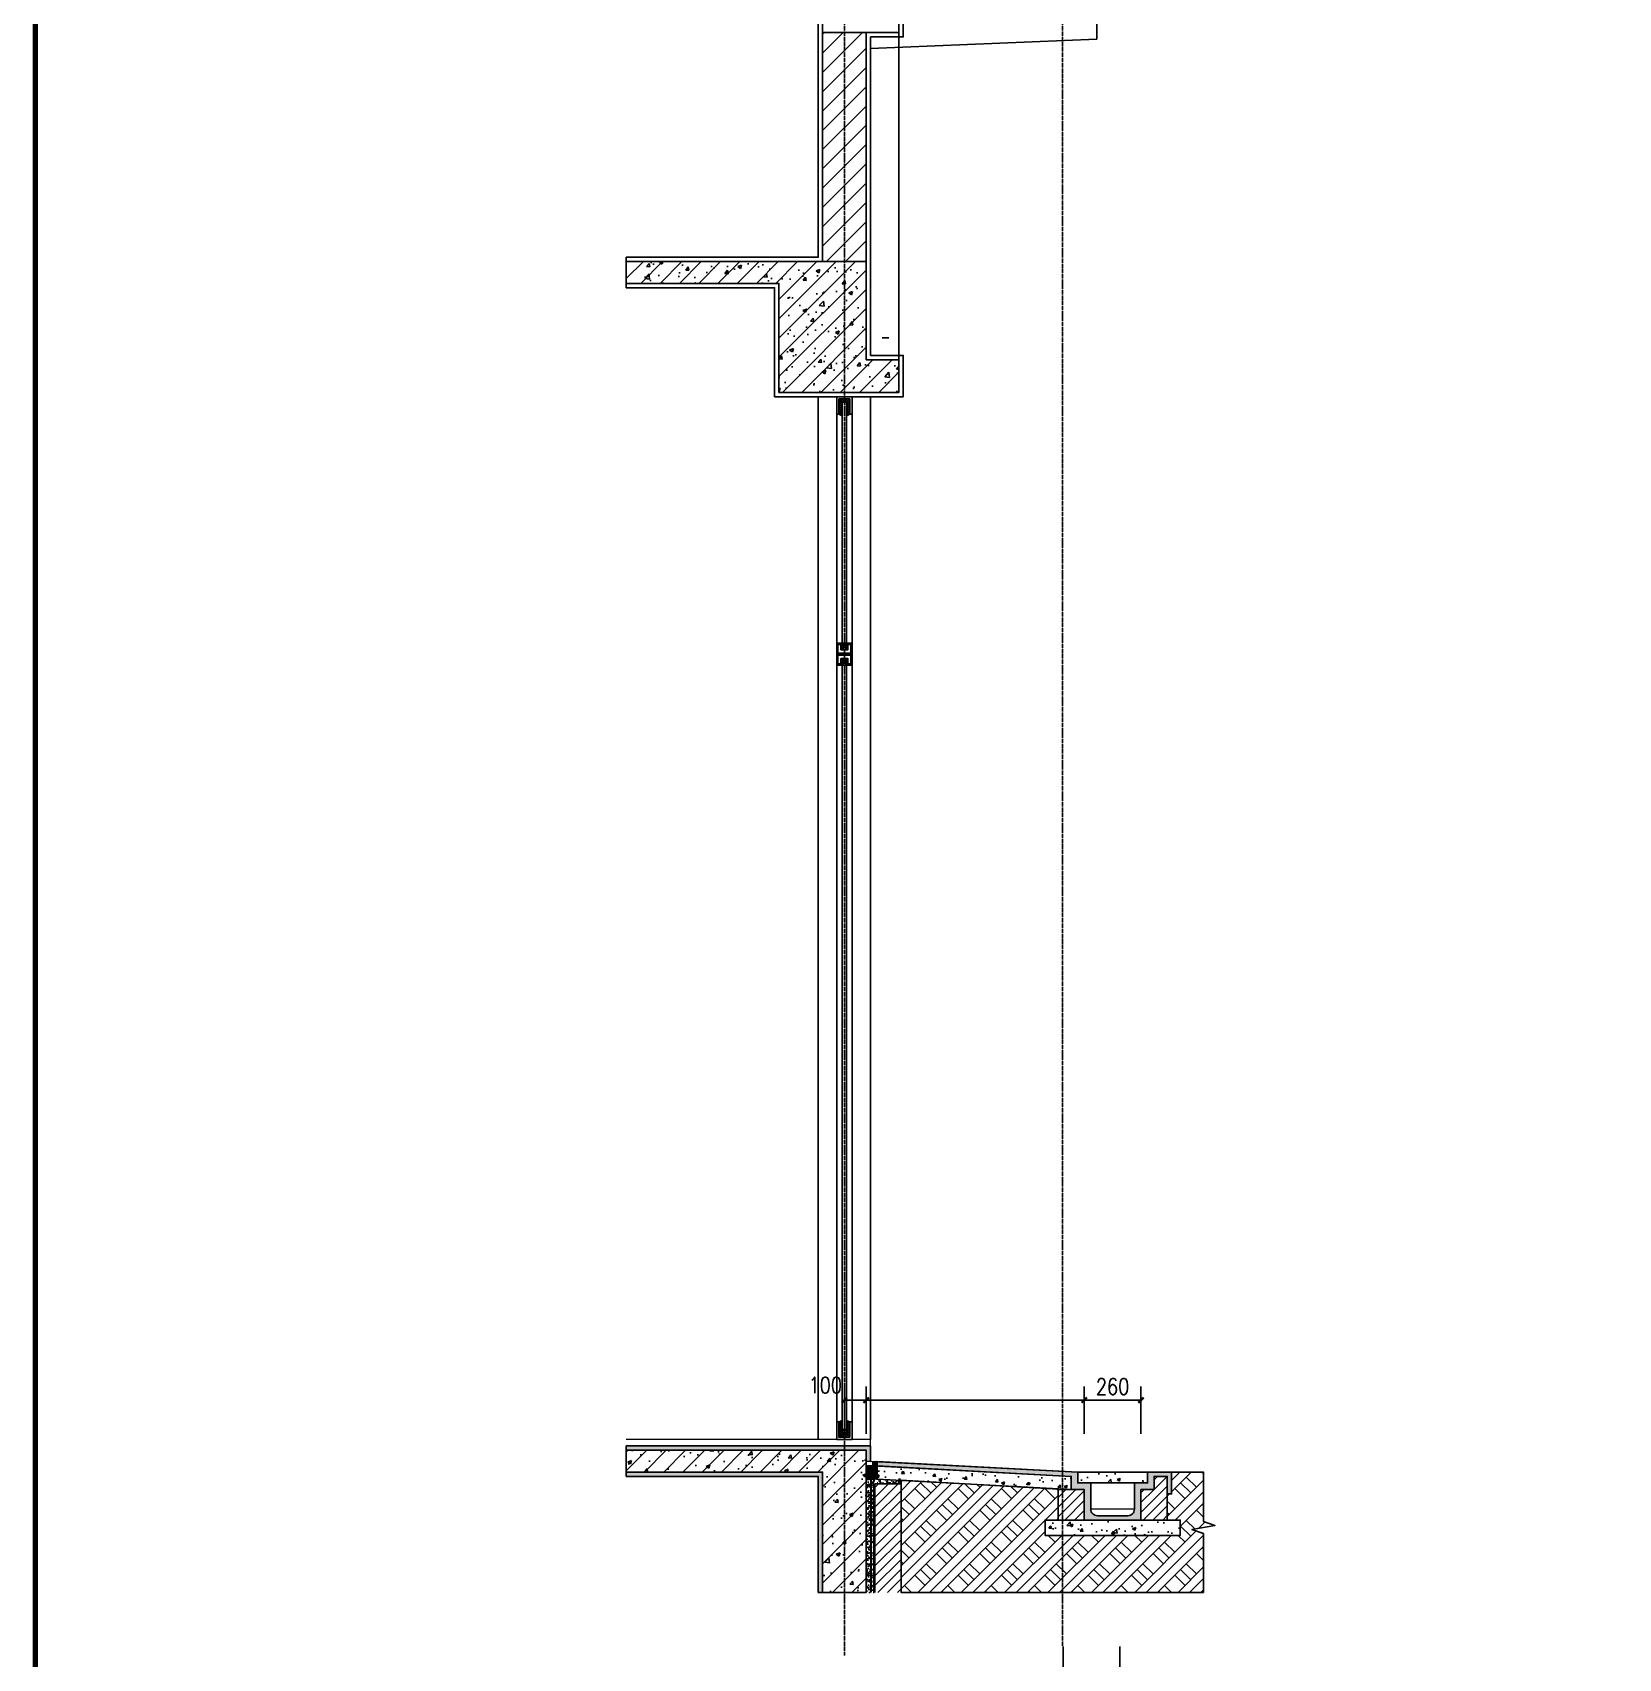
# Model space of a CAD drawing. Extents: x -737978 to 768813, y -372247 to 1140308.
# Drawn here: x -673770 to -666499, y -334915 to -327461 of the extents above; entities that cross this region are included whole.
import ezdxf

# ---------------------------------------------------------------- set-up
doc = ezdxf.new("R2010")
doc.units = 0
doc.header["$LTSCALE"] = 10
doc.header["$MEASUREMENT"] = 0
doc.linetypes.add('DOTE', pattern=[2.42, 2, -0.2, 0.02, -0.2])
doc.layers.get('0').update_dxf_attribs({"linetype": 'CONTINUOUS'})
doc.layers.get('Defpoints').update_dxf_attribs({"linetype": 'CONTINUOUS'})
for name, color, linetype in [('0-填充边线', 7, 'CONTINUOUS'), ('DOTE', 1, 'DOTE'), ('J-COLU-梁柱', 30, 'CONTINUOUS'), ('J-DOOR-窗', 126, 'CONTINUOUS'), ('J-ELEV-立面雨篷', 249, 'CONTINUOUS'), ('J-SECT-剖面看线', 253, 'CONTINUOUS'), ('J-WALL-墙体', 9, 'CONTINUOUS'), ('PUB_DIM', 3, 'CONTINUOUS'), ('PUB_TITLE', 4, 'CONTINUOUS'), ('填充', 8, 'CONTINUOUS')]:
    doc.layers.add(name, color=color, linetype=linetype)
doc.layers.add('粉刷层', color=8, linetype='CONTINUOUS', lineweight=5)
doc.styles.add('_TCH_DIM_T3', font='SIMPLEX.shx', dxfattribs={"width": 0.8, "bigfont": 'GBCBIG.shx'})
doc.dimstyles.new('_TCH_ARCH&&25', dxfattribs={"dimtxt": 74.375, "dimasz": 25, "dimexe": 62.5, "dimexo": 75, "dimgap": 25, "dimtad": 1, "dimdec": 0, "dimzin": 0, "dimdsep": 46, "dimtxsty": '_TCH_DIM_T3', "dimblk": 'ARCHTICK', "dimcen": 0.09, "dimclrt": 7, "dimazin": 2, "dimtfac": 1, "dimtdec": 0, "dimtix": 1, "dimtmove": 2, "dimatfit": 3, "dimfxl": 1, "dimtolj": 1, "dimtzin": 0, "dimarcsym": 0})
pattern_1 = [(37.5, (-1589665.091, 158894.925), (-0.78741698, 24.0852971), [0, -19, 0, -21.25, 0, -20.3125]), (7.5, (-1589665.09, 158894.925), (22.1222088, 35.2768258), [0, -10.25, 0, -17.125, 0, -6.5625]), (327.5, (-1589680.466, 158894.925), (38.92677327, 0.07073817), [0, -6.25, 0, -22.5, 0, -29.375]), (317.5, (-1589680.466, 158894.925), (37.5765826, 10.9709446), [0, -3.125, 0, -14.75, 0, -16.875])]
pattern_2 = [(135, (-403586.232, -381904.6204), (4.49012806, 4.49012806), []), (45, (-403586.232, -381904.6204), (4.49012806, -4.49012806), [])]
pattern_3 = [(50, (-1099393.28, -303186.35), (143.452037, -12.550427), [15, -165]), (355, (-1099393.28, -303186.35), (-27.750267, 150.438427), [12, -132]), (100.4514, (-1099381.32, -303187.4), (115.701876, 137.88791), [12.74804, -140.22842]), (46.1842, (-1099393.28, -303146.35), (213.44821, -33.1038), [22.5, -247.5]), (96.6356, (-1099375.5, -303149.11), (186.93254, 194.82357), [19.12206, -210.3426]), (351.1842, (-1099393.28, -303146.35), (186.93239, 194.82372), [18, -198]), (21, (-1099373.28, -303156.35), (119.38141, -80.523778), [15, -165]), (326, (-1099373.28, -303156.35), (48.663066, 145.03001), [12, -132]), (71.4514, (-1099363.33, -303163.06), (168.044526, 64.5061), [12.74804, -140.22842]), (37.5, (-1099393.277, -303186.35), (2.431971, 66.578771), [0, -130.4, 0, -134, 0, -132.5]), (7.5, (-1099393.28, -303186.35), (52.613907, 78.882342), [0, -76.4, 0, -127.4, 0, -50.5]), (327.5, (-1099437.877, -303186.35), (106.764487, -4.5109743), [0, -50, 0, -156, 0, -207]), (317.5, (-1099457.88, -303186.35), (116.637234, 20.020996), [0, -65, 0, -103.6, 0, -147])]
pattern_4 = [(45, (-1099393.277, -303186.352), (-22.4506403, 22.4506403), [])]

# ---------------------------------------------------------------- blocks, each defined once
blk = doc.blocks.new('_ArchTick')
at = {"color": 0, "linetype": 'ByBlock', "const_width": 0.4}
blk.add_lwpolyline([(-0.5, -0.5), (0.5, 0.5)], dxfattribs=at)
blk = doc.blocks.new('*D72')
at = {"layer": 'Defpoints', "color": 0, "transparency": 16777216}
for p in [(-669947.9, -333731.1), (-670047.9, -333960.9), (-669947.9, -333960.9)]:
    blk.add_point(p, dxfattribs=at)
at = {"layer": 'PUB_DIM', "color": 0, "lineweight": -2, "transparency": 16777216}
for p, q in [((-670047.9, -333885.9), (-670047.9, -333668.6)), ((-670047.9, -333731.1), (-669947.9, -333731.1)), ((-669947.9, -333885.9), (-669947.9, -333668.6))]:
    blk.add_line(p, q, dxfattribs=at)
at = {"layer": 'PUB_DIM', "color": 0, "lineweight": -2, "transparency": 16777216, "xscale": 25, "yscale": 25, "zscale": 25, "rotation": 180}
blk.add_blockref('_ArchTick', (-670047.9, -333731.1), dxfattribs=at)
at = {"layer": 'PUB_DIM', "color": 0, "lineweight": -2, "transparency": 16777216, "xscale": 25, "yscale": 25, "zscale": 25}
blk.add_blockref('_ArchTick', (-669947.9, -333731.1), dxfattribs=at)
at = {"layer": 'PUB_DIM', "color": 7, "transparency": 16777216, "insert": (-670135.4, -333662.4), "char_height": 74.38, "attachment_point": 5, "style": '_TCH_DIM_T3'}
blk.add_mtext('\\A1;100', dxfattribs=at)
blk = doc.blocks.new('*D73')
at = {"layer": 'Defpoints', "color": 0, "transparency": 16777216}
for p in [(-668687.9, -333731.1), (-668947.9, -333960.9), (-668687.9, -333960.9)]:
    blk.add_point(p, dxfattribs=at)
at = {"layer": 'PUB_DIM', "color": 0, "lineweight": -2, "transparency": 16777216}
for p, q in [((-668947.9, -333885.9), (-668947.9, -333668.6)), ((-668947.9, -333731.1), (-668687.9, -333731.1)), ((-668687.9, -333885.9), (-668687.9, -333668.6))]:
    blk.add_line(p, q, dxfattribs=at)
at = {"layer": 'PUB_DIM', "color": 0, "lineweight": -2, "transparency": 16777216, "xscale": 25, "yscale": 25, "zscale": 25, "rotation": 180}
blk.add_blockref('_ArchTick', (-668947.9, -333731.1), dxfattribs=at)
at = {"layer": 'PUB_DIM', "color": 0, "lineweight": -2, "transparency": 16777216, "xscale": 25, "yscale": 25, "zscale": 25}
blk.add_blockref('_ArchTick', (-668687.9, -333731.1), dxfattribs=at)
at = {"layer": 'PUB_DIM', "color": 7, "transparency": 16777216, "insert": (-668817.9, -333668.9), "char_height": 74.38, "attachment_point": 5, "style": '_TCH_DIM_T3'}
blk.add_mtext('\\A1;260', dxfattribs=at)
blk = doc.blocks.new('*D241')
at = {"layer": 'Defpoints', "color": 0, "transparency": 16777216}
for p in [(-669044.6, -334785.3), (-668784.6, -334785.3), (-668784.6, -335164.6)]:
    blk.add_point(p, dxfattribs=at)
at = {"layer": 'PUB_DIM', "color": 0, "lineweight": -2, "transparency": 16777216}
for p, q in [((-669044.6, -334860.3), (-669044.6, -335227.1)), ((-668784.6, -334860.3), (-668784.6, -335227.1)), ((-669044.6, -335164.6), (-668784.6, -335164.6))]:
    blk.add_line(p, q, dxfattribs=at)
at = {"layer": 'PUB_DIM', "color": 0, "lineweight": -2, "transparency": 16777216, "xscale": 25, "yscale": 25, "zscale": 25, "rotation": 180}
blk.add_blockref('_ArchTick', (-669044.6, -335164.6), dxfattribs=at)
at = {"layer": 'PUB_DIM', "color": 0, "lineweight": -2, "transparency": 16777216, "xscale": 25, "yscale": 25, "zscale": 25}
blk.add_blockref('_ArchTick', (-668784.6, -335164.6), dxfattribs=at)
at = {"layer": 'PUB_DIM', "color": 7, "transparency": 16777216, "insert": (-668914.6, -335102.4), "char_height": 74.38, "attachment_point": 5, "style": '_TCH_DIM_T3'}
blk.add_mtext('\\A1;260', dxfattribs=at)

msp = doc.modelspace()

# ---------------------------------------------------------------- hatches: boundary and pattern name
h = msp.add_hatch()
h.set_pattern_fill('ANSI37', color=256, scale=3)
h.set_pattern_definition([(45, (-681929.424, -227165.0337), (-3.36759605, 3.36759605), []), (135, (-681929.424, -227165.0337), (-3.36759605, -3.36759605), [])])
h.paths.add_polyline_path([(-669947.9, -334030.9), (-669897.9, -334032.7), (-669897.9, -334094.9), (-669947.9, -334093.2)])
h = msp.add_hatch()
h.set_pattern_fill('ANSI37', color=256)
h.set_pattern_definition([(45, (-681929.4238, -227165.0337), (-1.122532015, 1.122532015), []), (135, (-681929.4238, -227165.0337), (-1.122532015, -1.122532015), [])])
h.paths.add_polyline_path([(-669897.9, -334032.7), (-669917.8, -334032), (-669917.8, -334011.9), (-669897.9, -334012.6)])
at = {"layer": 'J-DOOR-窗'}
h = msp.add_hatch(dxfattribs=at)
h.set_pattern_fill('ANSI37', color=126, scale=4, style=0)
h.set_pattern_definition(pattern_2)
h.paths.add_polyline_path([(-670057.9, -329155.9), (-670037.9, -329155.9), (-670037.9, -329210.9), (-670037.9, -329217.9), (-670022.9, -329210.9), (-670022.9, -329140.9), (-670072.9, -329140.9), (-670072.9, -329210.9), (-670057.9, -329217.9), (-670057.9, -329210.9)])
h = msp.add_hatch(dxfattribs=at)
h.set_pattern_fill('ANSI37', color=126, scale=4, style=0)
h.set_pattern_definition(pattern_2)
h.paths.add_polyline_path([(-670057.9, -329155.9), (-670037.9, -329155.9), (-670037.9, -329210.9), (-670037.9, -329217.9), (-670022.9, -329210.9), (-670022.9, -329140.9), (-670072.9, -329140.9), (-670072.9, -329210.9), (-670057.9, -329217.9), (-670057.9, -329210.9)])
h = msp.add_hatch(dxfattribs=at)
h.set_pattern_fill('ANSI37', color=126, scale=4, style=0)
h.set_pattern_definition(pattern_2)
h.paths.add_polyline_path([(-670057.9, -329155.9), (-670037.9, -329155.9), (-670037.9, -329210.9), (-670037.9, -329217.9), (-670022.9, -329210.9), (-670022.9, -329140.9), (-670072.9, -329140.9), (-670072.9, -329210.9), (-670057.9, -329217.9), (-670057.9, -329210.9)])
h = msp.add_hatch(dxfattribs=at)
h.set_pattern_fill('ANSI37', color=126, scale=4, style=0)
h.set_pattern_definition([(225, (-403586.2324, -281137.158), (4.49012806, -4.49012806), []), (315, (-403586.2324, -281137.158), (4.49012806, 4.49012806), [])])
h.paths.add_polyline_path([(-670057.9, -333885.9), (-670057.9, -333830.9), (-670057.9, -333823.9), (-670072.9, -333830.9), (-670072.9, -333900.9), (-670022.9, -333900.9), (-670022.9, -333830.9), (-670037.9, -333823.9), (-670037.9, -333830.9), (-670037.9, -333885.9)])
at = {"layer": '填充'}
h = msp.add_hatch(dxfattribs=at)
h.set_pattern_fill('普通砖', color=256, scale=25, style=0)
h.set_pattern_definition([(45, (-362239.4, -252816.045), (-44.194192, 44.194192), [])])
h.paths.add_polyline_path([(-670147.9, -328510.9), (-669947.9, -328510.9), (-669947.9, -327460.9), (-670147.9, -327460.9)])
h = msp.add_hatch(dxfattribs=at)
h.set_pattern_fill('钢筋混凝土', color=256, scale=25, style=0)
h.set_pattern_definition([(45, (-362239.4, -252860.92), (-44.194174, 44.194174), []), (50, (-362239.4, -252860.92), (179.315046, -15.688034), [18.75, -206.25]), (355, (-362239.4, -252860.92), (-34.68783, 188.04803), [15, -165]), (100.4514, (-362224.45, -252862.23), (144.62735, 172.35989), [15.93505, -175.28553]), (46.1842, (-362239.4, -252810.92), (266.81026, -41.37975), [28.125, -309.375]), (96.6356, (-362217.16, -252814.37), (233.66568, 243.52947), [23.90257, -262.92825]), (351.1842, (-362239.4, -252810.92), (233.66549, 243.52965), [22.5, -247.5]), (21, (-362214.4, -252823.42), (149.22676, -100.65472), [18.75, -206.25]), (326, (-362214.4, -252823.42), (60.82883, 181.28751), [15, -165]), (71.4514, (-362201.96, -252831.81), (210.05566, 80.63262), [15.93505, -175.28553]), (37.5, (-362239.4, -252860.92), (3.039964, 83.223463), [0, -163, 0, -167.5, 0, -165.625]), (7.5, (-362239.4, -252860.92), (65.767384, 98.602928), [0, -95.5, 0, -159.25, 0, -63.125]), (327.5, (-362295.15, -252860.92), (133.455609, -5.638718), [0, -62.5, 0, -195, 0, -258.75]), (317.5, (-362320.15, -252860.92), (145.796542, 25.026246), [0, -81.25, 0, -129.5, 0, -183.75])])
h.paths.add_polyline_path([(-669839.7, -329110.9), (-669797.9, -329110.9), (-669797.9, -328960.9), (-669947.9, -328960.9), (-669947.9, -328510.9), (-671047.9, -328510.9), (-671047.9, -328610.9), (-670347.9, -328610.9), (-670347.9, -329110.9)])
h = msp.add_hatch(dxfattribs=at)
h.set_pattern_fill('砂灰土', color=256, scale=6.25, style=0)
h.set_pattern_definition(pattern_1)
h.paths.add_polyline_path([(-669947.9, -334010.9), (-669947.9, -333960.9), (-671047.9, -333960.9), (-671047.9, -333940.9), (-669927.9, -333940.9), (-669927.9, -334011.6)])
h = msp.add_hatch(dxfattribs=at)
h.set_pattern_fill('钢筋混凝土', color=256, scale=25, style=0)
h.set_pattern_definition([(45, (-1097793.28, -302330.723), (-44.194174, 44.194174), []), (50, (-1097793.28, -302330.72), (179.315046, -15.688034), [18.75, -206.25]), (355, (-1097793.28, -302330.72), (-34.68783, 188.04803), [15, -165]), (100.4514, (-1097778.33, -302332.03), (144.627345, 172.359886), [15.93505, -175.28553]), (46.1842, (-1097793.28, -302280.72), (266.81026, -41.37975), [28.125, -309.375]), (96.6356, (-1097771.04, -302284.17), (233.66568, 243.52947), [23.90257, -262.92825]), (351.1842, (-1097793.28, -302280.72), (233.66549, 243.52965), [22.5, -247.5]), (21, (-1097768.28, -302293.22), (149.226763, -100.654723), [18.75, -206.25]), (326, (-1097768.28, -302293.22), (60.82883, 181.28751), [15, -165]), (71.4514, (-1097755.84, -302301.61), (210.05566, 80.632624), [15.93505, -175.28553]), (37.5, (-1097793.28, -302330.723), (3.039964, 83.223463), [0, -163, 0, -167.5, 0, -165.625]), (7.5, (-1097793.28, -302330.72), (65.767384, 98.602928), [0, -95.5, 0, -159.25, 0, -63.125]), (327.5, (-1097849.03, -302330.723), (133.455609, -5.638718), [0, -62.5, 0, -195, 0, -258.75]), (317.5, (-1097874.03, -302330.72), (145.796542, 25.026246), [0, -81.25, 0, -129.5, 0, -183.75])])
h.paths.add_polyline_path([(-669947.9, -333960.9), (-671047.9, -333960.9), (-671047.9, -334060.9), (-670147.9, -334060.9), (-670147.9, -334612.6), (-669947.9, -334612.6)])
h = msp.add_hatch(dxfattribs=at)
h.set_pattern_fill('砂灰土', color=256, scale=5, style=0)
h.set_pattern_definition([(37.5, (-1098893.277, -303186.352), (-0.6299336, 19.2682377), [0, -15.2, 0, -17, 0, -16.25]), (7.5, (-1098893.277, -303186.352), (17.697767, 28.2214607), [0, -8.2, 0, -13.7, 0, -5.25]), (327.5, (-1098905.577, -303186.352), (31.1414186, 0.05659054), [0, -5, 0, -18, 0, -23.5]), (317.5, (-1098905.577, -303186.352), (30.061266, 8.7767556), [0, -2.5, 0, -11.8, 0, -13.5])])
edge = h.paths.add_edge_path()
edge.add_line((-668947.9, -334110.9), (-668917.9, -334110.9))
edge.add_line((-668917.9, -334110.9), (-668917.9, -334230.9))
edge.add_arc((-668887.9, -334230.9), 30, 180, 270)
edge.add_line((-668887.9, -334260.9), (-668747.9, -334260.9))
edge.add_arc((-668747.9, -334230.9), 30, 270, 360)
edge.add_line((-668717.9, -334230.9), (-668717.9, -334110.9))
edge.add_line((-668717.9, -334110.9), (-668657.9, -334110.9))
edge.add_line((-668657.9, -334110.9), (-668657.9, -334060.9))
edge.add_line((-668657.9, -334060.9), (-668547.9, -334060.9))
edge.add_line((-668547.9, -334060.9), (-668547.9, -334160.9))
edge.add_line((-668547.9, -334160.9), (-668567.9, -334160.9))
edge.add_line((-668567.9, -334160.9), (-668567.9, -334080.9))
edge.add_line((-668567.9, -334080.9), (-668627.9, -334080.9))
edge.add_line((-668627.9, -334080.9), (-668627.9, -334140.9))
edge.add_line((-668627.9, -334140.9), (-668687.9, -334140.9))
edge.add_line((-668687.9, -334140.9), (-668687.9, -334280.9))
edge.add_line((-668687.9, -334280.9), (-668947.9, -334280.9))
edge.add_line((-668947.9, -334280.9), (-668947.9, -334140.9))
edge.add_line((-668947.9, -334140.9), (-669007.9, -334140.9))
edge.add_line((-669007.9, -334140.9), (-669007.9, -334080.9))
edge.add_line((-669007.9, -334080.9), (-669897.9, -334032.7))
edge.add_line((-669897.9, -334032.7), (-669897.9, -334012.6))
edge.add_line((-669897.9, -334012.6), (-668977.9, -334060.9))
edge.add_line((-668977.9, -334060.9), (-668977.9, -334110.9))
edge.add_line((-668977.9, -334110.9), (-668947.9, -334110.9))
h = msp.add_hatch(dxfattribs=at)
h.set_pattern_fill('混凝土', color=8, scale=20, style=0)
h.set_pattern_definition([(50, (-1098893.28, -303186.35), (143.452037, -12.550427), [15, -165]), (355, (-1098893.28, -303186.35), (-27.750267, 150.438427), [12, -132]), (100.4514, (-1098881.32, -303187.4), (115.701876, 137.88791), [12.74804, -140.22842]), (46.1842, (-1098893.28, -303146.35), (213.44821, -33.1038), [22.5, -247.5]), (96.6356, (-1098875.5, -303149.11), (186.93254, 194.82357), [19.12206, -210.3426]), (351.1842, (-1098893.28, -303146.35), (186.93239, 194.82372), [18, -198]), (21, (-1098873.28, -303156.35), (119.38141, -80.523778), [15, -165]), (326, (-1098873.28, -303156.35), (48.663066, 145.03001), [12, -132]), (71.4514, (-1098863.33, -303163.06), (168.044526, 64.5061), [12.74804, -140.22842]), (37.5, (-1098893.277, -303186.35), (2.431971, 66.578771), [0, -130.4, 0, -134, 0, -132.5]), (7.5, (-1098893.28, -303186.35), (52.613907, 78.882342), [0, -76.4, 0, -127.4, 0, -50.5]), (327.5, (-1098937.877, -303186.35), (106.764487, -4.5109743), [0, -50, 0, -156, 0, -207]), (317.5, (-1098957.88, -303186.35), (116.637234, 20.020996), [0, -65, 0, -103.6, 0, -147])])
h.paths.add_polyline_path([(-669007.9, -334080.9), (-669897.9, -334032.7), (-669897.9, -334093.6), (-669007.9, -334140.9)])
h = msp.add_hatch(dxfattribs=at)
h.set_pattern_fill('砂灰土', color=256, scale=6.25, style=0)
h.set_pattern_definition(pattern_1)
h.paths.add_polyline_path([(-670167.9, -334612.6), (-670167.9, -334080.9), (-671047.9, -334080.9), (-671047.9, -334060.9), (-670147.9, -334060.9), (-670147.9, -334612.6)])
h = msp.add_hatch(dxfattribs=at)
h.set_pattern_fill('砂灰土', color=256, scale=5, style=0)
h.set_pattern_definition([(37.5, (-671121.927, -241274.457), (-0.6299336, 19.2682377), [0, -15.2, 0, -17, 0, -16.25]), (7.5, (-671121.927, -241274.457), (17.697767, 28.221461), [0, -8.2, 0, -13.7, 0, -5.25]), (327.5, (-671134.227, -241274.457), (31.1414186, 0.0565905), [0, -5, 0, -18, 0, -23.5]), (317.5, (-671134.227, -241274.457), (30.061266, 8.776756), [0, -2.5, 0, -11.8, 0, -13.5])])
h.paths.add_polyline_path([(-669947.9, -334093.2), (-669927.9, -334093.2), (-669927.9, -334612.6), (-669947.9, -334612.6)])
h = msp.add_hatch(dxfattribs=at)
h.set_pattern_fill('砂灰土', color=256, scale=5, style=0)
h.set_pattern_definition([(37.5, (-681929.424, -227165.034), (-0.6299336, 19.2682377), [0, -15.2, 0, -17, 0, -16.25]), (7.5, (-681929.424, -227165.034), (17.697767, 28.2214607), [0, -8.2, 0, -13.7, 0, -5.25]), (327.5, (-681941.724, -227165.034), (31.1414186, 0.0565905), [0, -5, 0, -18, 0, -23.5]), (317.5, (-681941.724, -227165.034), (30.061266, 8.7767556), [0, -2.5, 0, -11.8, 0, -13.5])])
h.paths.add_polyline_path([(-669907.9, -334114.9), (-669907.9, -334612.6), (-669927.9, -334612.6), (-669927.9, -334093.2), (-669907.9, -334093.2), (-669787.9, -334099.9), (-669787.9, -334114.9)])
h = msp.add_hatch(dxfattribs=at)
h.set_pattern_fill('夯实土壤', color=8, scale=25, style=0)
h.set_pattern_definition([(45, (-1098863.78, -303186.35), (-99.348503, 99.348503), []), (45, (-1098811.28, -303186.35), (-99.348503, 99.348503), []), (45, (-1098758.78, -303186.35), (-99.348503, 99.348503), []), (135, (-1098863.78, -303186.35), (-99.348503, -99.348503), [66.25, -74.25]), (135, (-1098837.53, -303160.1), (-99.348503, -99.348503), [66.25, -74.25]), (135, (-1098811.28, -303133.85), (-99.348503, -99.348503), [66.25, -74.25])])
h.paths.add_polyline_path([(-668547.9, -334060.9), (-668401.6, -334060.9), (-668401.6, -334286.9), (-668349.1, -334305.5), (-668454.1, -334324.1), (-668401.6, -334343.2), (-668401.6, -334612.6), (-669787.9, -334612.6), (-669787.7, -334097.3), (-669067.9, -334138.8), (-669067.9, -334280.9), (-669127.9, -334280.9), (-669127.9, -334350.9), (-668507.9, -334350.9), (-668507.9, -334280.9), (-668567.9, -334280.9), (-668567.9, -334160.9), (-668547.9, -334160.9)])
h = msp.add_hatch(dxfattribs=at)
h.set_pattern_fill('混凝土', color=8, scale=20, style=0)
h.set_pattern_definition(pattern_3)
h.paths.add_polyline_path([(-668657.9, -334060.9), (-668977.9, -334060.9), (-668977.9, -334110.9), (-668657.9, -334110.9)])
h = msp.add_hatch(dxfattribs=at)
h.set_pattern_fill('ANSI31', color=8, scale=20, style=0)
h.set_pattern_definition(pattern_4)
h.paths.add_polyline_path([(-668567.9, -334080.9), (-668627.9, -334080.9), (-668627.9, -334140.9), (-668687.9, -334140.9), (-668687.9, -334280.9), (-668567.9, -334280.9)])
h = msp.add_hatch(dxfattribs=at)
h.set_pattern_fill('ANSI31', color=8, scale=20, style=0)
h.set_pattern_definition([(45, (-681929.424, -227165.034), (-22.45064, 22.45064), [])])
h.paths.add_polyline_path([(-669907.9, -334114.9), (-669787.9, -334114.9), (-669787.9, -334612.6), (-669907.9, -334612.6)])
h = msp.add_hatch(dxfattribs=at)
h.set_pattern_fill('ANSI31', color=8, scale=20, style=0)
h.set_pattern_definition(pattern_4)
h.paths.add_polyline_path([(-668947.9, -334140.9), (-669067.9, -334140.9), (-669067.9, -334280.9), (-668947.9, -334280.9)])
h = msp.add_hatch(dxfattribs=at)
h.set_pattern_fill('混凝土', color=8, scale=20, style=0)
h.set_pattern_definition(pattern_3)
h.paths.add_polyline_path([(-668507.9, -334280.9), (-669127.9, -334280.9), (-669127.9, -334350.9), (-668507.9, -334350.9)])

# ---------------------------------------------------------------- linework, layer by layer
for points in [[(-669917.9, -334032), (-669917.9, -334011.9)], [(-669897.9, -334035.1), (-669897.9, -334015.1)], [(-669897.9, -334094.9), (-669897.9, -334035.1)], [(-669907.9, -334093.2), (-669947.9, -334093.2)]]:
    msp.add_lwpolyline(points)
at = {"const_width": 4}
for points in [[(-669922.9, -334093.2), (-669922.9, -334612.6)], [(-669913.9, -334093.2), (-669913.9, -334612.6)]]:
    msp.add_lwpolyline(points, dxfattribs=at)
at = {"layer": '0-填充边线'}
for points in [[(-670047.9, -327310.9), (-670047.9, -327290.9), (-669777.9, -327290.9), (-669777.9, -327480.9), (-669927.9, -327480.9), (-669927.9, -328940.9), (-669777.9, -328940.9), (-669777.9, -329130.9), (-670367.9, -329130.9), (-670367.9, -328630.9), (-671047.9, -328630.9), (-671047.9, -328610.9), (-670347.9, -328610.9), (-670347.9, -329110.9), (-669797.9, -329110.9), (-669797.9, -328960.9), (-669947.9, -328960.9), (-669947.9, -327460.9), (-669797.9, -327460.9), (-669797.9, -327310.9), (-670047.9, -327310.9)], [(-670147.9, -327310.9), (-670047.9, -327310.9), (-670047.9, -327290.9), (-670167.9, -327290.9), (-670167.9, -328490.9), (-671047.9, -328490.9), (-671047.9, -328510.9), (-670147.9, -328510.9), (-670147.9, -327310.9)]]:
    msp.add_lwpolyline(points, dxfattribs=at)
at = {"layer": '0-填充边线', "color": 8}
for points in [[(-669947.9, -334010.9), (-669947.9, -333960.9), (-671047.9, -333960.9), (-671047.9, -333940.9), (-669927.9, -333940.9), (-669927.9, -334011.6)], [(-670167.9, -334612.6), (-670167.9, -334080.9), (-671047.9, -334080.9), (-671047.9, -334060.9), (-670147.9, -334060.9), (-670147.9, -334612.6)], [(-668547.9, -334060.9), (-668401.6, -334060.9), (-668401.6, -334286.9), (-668349.1, -334305.5), (-668454.1, -334324.1), (-668401.6, -334343.2), (-668401.6, -334612.6), (-669787.9, -334612.6), (-669787.7, -334097.3), (-669067.9, -334138.8), (-669067.9, -334280.9), (-669127.9, -334280.9), (-669127.9, -334350.9), (-668507.9, -334350.9), (-668507.9, -334280.9), (-668567.9, -334280.9), (-668567.9, -334160.9), (-668547.9, -334160.9)]]:
    msp.add_lwpolyline(points, close=True, dxfattribs=at)
msp.add_lwpolyline([(-668947.9, -334110.9), (-668917.9, -334110.9), (-668917.9, -334230.9, 0.414214), (-668887.9, -334260.9), (-668747.9, -334260.9, 0.414214), (-668717.9, -334230.9), (-668717.9, -334110.9), (-668657.9, -334110.9), (-668657.9, -334060.9), (-668547.9, -334060.9), (-668547.9, -334160.9), (-668567.9, -334160.9), (-668567.9, -334080.9), (-668627.9, -334080.9), (-668627.9, -334140.9), (-668687.9, -334140.9), (-668687.9, -334280.9), (-668947.9, -334280.9), (-668947.9, -334140.9), (-669007.9, -334140.9), (-669007.9, -334080.9), (-669897.9, -334032.7), (-669897.9, -334012.6), (-668977.9, -334060.9), (-668977.9, -334110.9)], format="xyb", close=True, dxfattribs=at)
at = {"layer": 'DOTE'}
for points in [[(-670047.9, -308289.5), (-670047.9, -334902.1)], [(-669047.9, -308289.5), (-669047.9, -334860.4)]]:
    msp.add_lwpolyline(points, dxfattribs=at)
at = {"layer": 'J-COLU-梁柱'}
msp.add_lwpolyline([(-670147.9, -328510.9), (-669947.9, -328510.9), (-669947.9, -327460.9), (-670147.9, -327460.9)], close=True, dxfattribs=at)
for points in [[(-669839.7, -329110.9), (-669797.9, -329110.9), (-669797.9, -328960.9), (-669947.9, -328960.9), (-669947.9, -328510.9), (-671047.9, -328510.9), (-671047.9, -328610.9), (-670347.9, -328610.9), (-670347.9, -329110.9), (-669839.7, -329110.9)], [(-669947.9, -333960.9), (-669947.9, -333960.9), (-671047.9, -333960.9), (-671047.9, -334060.9), (-670147.9, -334060.9), (-670147.9, -334612.6), (-669947.9, -334612.6), (-669947.9, -333960.9)]]:
    msp.add_lwpolyline(points, dxfattribs=at)
at = {"layer": 'J-DOOR-窗'}
msp.add_line((-669844.7, -329110.9), (-669894.7, -329110.9), dxfattribs=at)
for points in [[(-669874.7, -328860.9), (-669844.7, -328860.9)], [(-670082.8, -330310.9), (-670012.9, -330310.9), (-670012.9, -330260.9), (-670036.8, -330260.9), (-670036.8, -330285.9), (-670042.8, -330285.9), (-670042.8, -330260.9), (-670052.8, -330260.9), (-670052.8, -330285.9), (-670058.8, -330285.9), (-670058.8, -330260.9), (-670082.8, -330260.9), (-670082.8, -330310.9)], [(-670082.8, -330310.9), (-670012.9, -330310.9), (-670012.9, -330360.9), (-670036.8, -330360.9), (-670036.8, -330335.9), (-670042.8, -330335.9), (-670042.8, -330360.9), (-670052.8, -330360.9), (-670052.8, -330335.9), (-670058.8, -330335.9), (-670058.8, -330360.9), (-670082.8, -330360.9), (-670082.8, -330310.9)]]:
    msp.add_lwpolyline(points, dxfattribs=at)
at = {"layer": 'J-DOOR-窗', "color": 126}
for points in [[(-670012.9, -329210.9), (-670012.9, -329130.9), (-670082.9, -329130.9), (-670082.9, -329210.9), (-670072.9, -329210.9), (-670057.9, -329217.9), (-670057.9, -329210.9), (-670057.9, -329155.9), (-670037.9, -329155.9), (-670037.9, -329210.9), (-670037.9, -329217.9), (-670022.9, -329210.9)], [(-670012.9, -329210.9), (-670012.9, -329130.9), (-670082.9, -329130.9), (-670082.9, -329210.9), (-670072.9, -329210.9), (-670057.9, -329217.9), (-670057.9, -329210.9), (-670057.9, -329155.9), (-670037.9, -329155.9), (-670037.9, -329210.9), (-670037.9, -329217.9), (-670022.9, -329210.9)], [(-670012.9, -329210.9), (-670012.9, -329130.9), (-670082.9, -329130.9), (-670082.9, -329210.9), (-670072.9, -329210.9), (-670057.9, -329217.9), (-670057.9, -329210.9), (-670057.9, -329155.9), (-670037.9, -329155.9), (-670037.9, -329210.9), (-670037.9, -329217.9), (-670022.9, -329210.9)], [(-670012.9, -333830.9), (-670012.9, -333910.9), (-670082.9, -333910.9), (-670082.9, -333830.9), (-670072.9, -333830.9), (-670057.9, -333823.9), (-670057.9, -333830.9), (-670057.9, -333885.9), (-670037.9, -333885.9), (-670037.9, -333830.9), (-670037.9, -333823.9), (-670022.9, -333830.9)]]:
    msp.add_lwpolyline(points, close=True, dxfattribs=at)
for points in [[(-670072.9, -329210.9), (-670072.9, -329140.9), (-670022.9, -329140.9), (-670022.9, -329210.9)], [(-670072.9, -329210.9), (-670072.9, -329140.9), (-670022.9, -329140.9), (-670022.9, -329210.9)], [(-670072.9, -329210.9), (-670072.9, -329140.9), (-670022.9, -329140.9), (-670022.9, -329210.9)], [(-670082.9, -333830.9), (-670082.9, -329210.9)], [(-670057.9, -329217.9), (-670057.9, -330285.9)], [(-670037.9, -329217.9), (-670037.9, -330285.9)], [(-670012.9, -333830.9), (-670012.9, -329210.9)], [(-670057.9, -330335.9), (-670057.9, -333823.9)], [(-670037.9, -330335.9), (-670037.9, -333823.9)], [(-670072.9, -333830.9), (-670072.9, -333900.9), (-670022.9, -333900.9), (-670022.9, -333830.9)], [(-670037.9, -333885.9), (-670057.9, -333865.9), (-670037.9, -333865.9), (-670057.9, -333885.9)]]:
    msp.add_lwpolyline(points, dxfattribs=at)
at = {"layer": 'J-DOOR-窗'}
for points in [[(-670077.8, -330305.9), (-670017.9, -330305.9), (-670017.9, -330265.9), (-670031.8, -330265.9), (-670031.8, -330290.9), (-670047.8, -330290.9), (-670047.8, -330290.9), (-670063.8, -330290.9), (-670063.8, -330265.9), (-670077.8, -330265.9)], [(-670077.8, -330315.9), (-670017.9, -330315.9), (-670017.9, -330355.9), (-670031.8, -330355.9), (-670031.8, -330330.9), (-670047.8, -330330.9), (-670047.8, -330330.9), (-670063.8, -330330.9), (-670063.8, -330355.9), (-670077.8, -330355.9)]]:
    msp.add_lwpolyline(points, close=True, dxfattribs=at)
at = {"layer": 'J-ELEV-立面雨篷', "ltscale": 0.005}
for points in [[(-668889.7, -327490.9), (-668889.7, -327410.9)], [(-668889.7, -327490.9), (-669927.9, -327534.3)]]:
    msp.add_lwpolyline(points, dxfattribs=at)
at = {"layer": 'J-SECT-剖面看线', "color": 251}
msp.add_lwpolyline([(-669797.9, -328960.9), (-669797.9, -327460.9)], dxfattribs=at)
at = {"layer": 'J-SECT-剖面看线'}
for points in [[(-670167.9, -329130.9), (-670167.9, -333910.9)], [(-669927.9, -329130.9), (-669927.9, -333910.9)]]:
    msp.add_lwpolyline(points, dxfattribs=at)
at = {"layer": 'J-WALL-墙体'}
for p, q in [((-669947.9, -334030.9), (-669007.9, -334080.9)), ((-669007.9, -334080.9), (-669007.9, -334140.9)), ((-668977.9, -334110.9), (-668977.9, -334060.9)), ((-669787.9, -334280.9), (-669787.9, -334350.9))]:
    msp.add_line(p, q, dxfattribs=at)
for points in [[(-669897.9, -334010.9), (-669897.9, -334094.9)], [(-669007.9, -334140.9), (-669007.9, -334080.9)], [(-669907.9, -334114.9), (-669907.9, -334612.6)], [(-669787.9, -334114.9), (-669907.9, -334114.9)], [(-669787.9, -334114.9), (-669787.9, -334612.6)]]:
    msp.add_lwpolyline(points, dxfattribs=at)
for points in [[(-669007.9, -334080.9), (-669897.9, -334032.7), (-669897.9, -334093.6), (-669007.9, -334140.9)], [(-668657.9, -334060.9), (-668977.9, -334060.9), (-668977.9, -334110.9), (-668657.9, -334110.9)], [(-668567.9, -334080.9), (-668627.9, -334080.9), (-668627.9, -334140.9), (-668687.9, -334140.9), (-668687.9, -334280.9), (-668567.9, -334280.9)], [(-668947.9, -334140.9), (-669067.9, -334140.9), (-669067.9, -334280.9), (-668947.9, -334280.9)], [(-668507.9, -334280.9), (-669127.9, -334280.9), (-669127.9, -334350.9), (-668507.9, -334350.9)]]:
    msp.add_lwpolyline(points, close=True, dxfattribs=at)
at = {"layer": 'PUB_DIM'}
msp.add_line((-669947.9, -333731.1), (-668947.9, -333731.1), dxfattribs=at)
at = {"layer": 'PUB_TITLE', "const_width": 25}
msp.add_lwpolyline([(-673757.6, -338412.7), (-659407.6, -338412.7), (-659407.6, -307762.7), (-673757.6, -307762.7)], close=True, dxfattribs=at)
at = {"layer": '粉刷层'}
for p in [(-669947.9, -334010.9), (-668977.9, -334060.9)]:
    msp.add_line(p, (-668977.9, -334060.9), dxfattribs=at)
for points in [[(-669927.9, -333940.9), (-669927.9, -333910.9), (-671047.9, -333910.9)], [(-669927.9, -334012.6), (-669927.9, -333940.9), (-671047.9, -333940.9)], [(-671047.9, -334080.9), (-670167.9, -334080.9), (-670167.9, -334612.6)], [(-669927.9, -334093.2), (-669927.9, -334612.6)], [(-669787.9, -334114.9), (-669787.9, -334103.5)], [(-668567.9, -334160.9), (-668547.9, -334160.9), (-668547.9, -334060.9), (-668657.9, -334060.9)], [(-668547.9, -334060.9), (-668401.6, -334060.9)], [(-668717.9, -334230.9), (-668917.9, -334230.9)], [(-669787.9, -334612.6), (-668401.6, -334612.6)]]:
    msp.add_lwpolyline(points, dxfattribs=at)
msp.add_lwpolyline([(-668717.9, -334110.9), (-668717.9, -334230.9, -0.414214), (-668747.9, -334260.9), (-668887.9, -334260.9, -0.414214), (-668917.9, -334230.9), (-668917.9, -334110.9)], format="xyb", dxfattribs=at)

# ---------------------------------------------------------------- dimensions: what is measured, and where the dimension line sits
at = {"layer": 'PUB_DIM'}
dim = msp.add_linear_dim(base=(-669947.9, -333731.1), p1=(-670047.9, -333960.9), p2=(-669947.9, -333960.9), angle=0, dimstyle='_TCH_ARCH&&25', dxfattribs=at)
dim.commit()
dim.dimension.update_dxf_attribs({"geometry": '*D72', "text_midpoint": (-670135.4, -333662.4), "dimtype": 129})
for p1, p2, distance, picture, middle in [((-668947.9, -333960.9), (-668687.9, -333960.9), 229.8, '*D73', (-668817.9, -333668.9)), ((-669044.6, -334785.3), (-668784.6, -334785.3), -379.2, '*D241', (-668914.6, -335102.4))]:
    dim = msp.add_aligned_dim(p1=p1, p2=p2, distance=distance, dimstyle='_TCH_ARCH&&25', dxfattribs=at)
    dim.commit()
    dim.dimension.update_dxf_attribs({"geometry": picture, "text_midpoint": middle})

doc.saveas('drawing.dxf')
